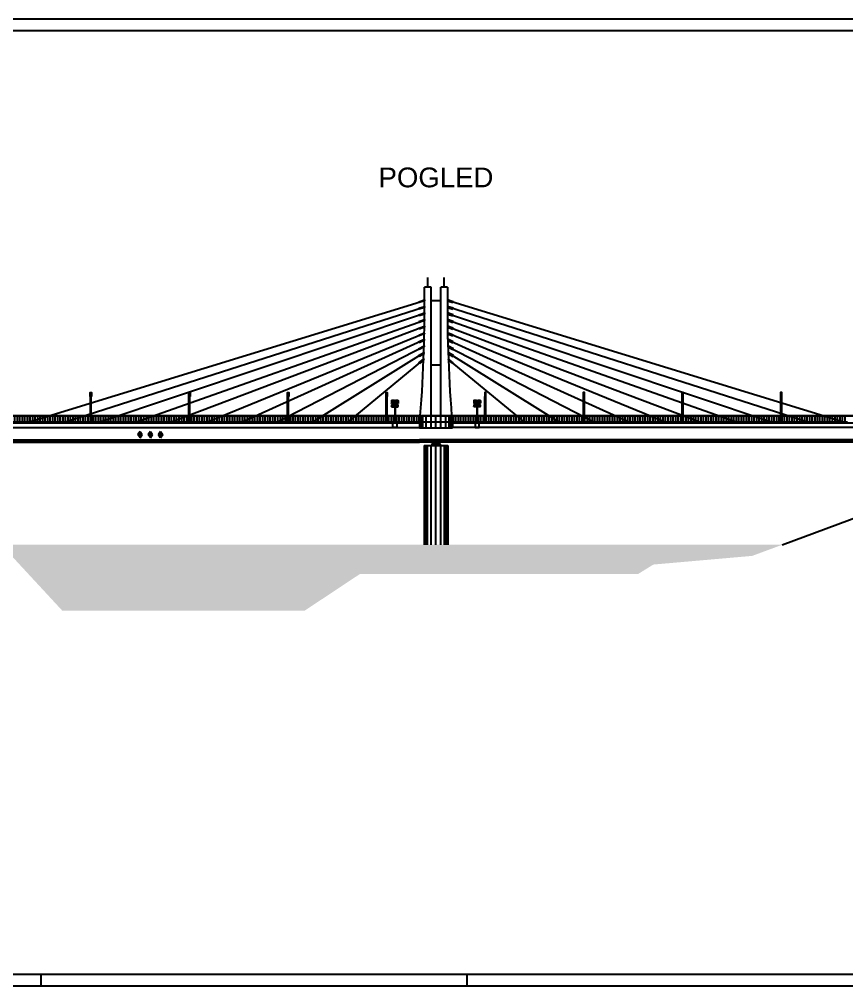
# Model space of a CAD drawing. Header units: millimetres. Extents: x -220 to 29575, y 35 to 21697.
# Drawn here: x 9816 to 22400, y 6997 to 21697 of the extents above; entities that cross this region are included whole.
import ezdxf

# ---------------------------------------------------------------- set-up
doc = ezdxf.new("R2010")
doc.units = ezdxf.units.MM
doc.header["$LTSCALE"] = 350
doc.header["$MEASUREMENT"] = 0
for name, color, linetype in [('BETON', 7, 'Continuous'), ('BETON tanko', 40, 'Continuous'), ('FILE', 8, 'Continuous'), ('Lezajevi', 8, 'Continuous'), ('POM', 9, 'Continuous'), ('SRAFURA', 8, 'Continuous'), ('Tekst', 3, 'Continuous'), ('Užad', 2, 'Continuous')]:
    doc.layers.add(name, color=color, linetype=linetype)
doc.styles.get("Standard").update_dxf_attribs({"font": 'ARIAL.TTF'})

# ---------------------------------------------------------------- blocks, each defined once
blk = doc.blocks.new('A$C164337F3')
at = {"layer": 'POM'}
for p, q in [((38, 0), (38, 87)), ((76, 0), (76, 87)), ((114, 0), (114, 87)), ((152, 0), (152, 87)), ((190, 0), (190, 87)), ((228, 0), (228, 87)), ((267, 0), (267, 87)), ((305, 0), (305, 87)), ((343, 0), (343, 87)), ((381, 0), (381, 87)), ((419, 0), (419, 87)), ((457, 0), (457, 87))]:
    blk.add_line(p, q, dxfattribs=at)
blk = doc.blocks.new('A$C133E7977')
at = {"layer": 'POM'}
for p, q in [((0, 18), (495, 18)), ((0, 15), (495, 15)), ((495, 0), (495, 105)), ((500, 0), (500, 105))]:
    blk.add_line(p, q, dxfattribs=at)
at = {"layer": 'SRAFURA'}
blk.add_blockref('A$C164337F3', (0, 18), dxfattribs=at)
blk = doc.blocks.new('A$C72ED04D8')
at = {"layer": 'SRAFURA'}
for p in [(0, 0), (500, 0), (1000, 0)]:
    blk.add_blockref('A$C133E7977', p, dxfattribs=at)
blk = doc.blocks.new('A$C49D84F91')
at = {"layer": 'POM'}
for p, q in [((-500, 0), (-500, 105)), ((-495, 0), (-495, 105)), ((-495, 18), (0, 18)), ((-495, 15), (0, 15))]:
    blk.add_line(p, q, dxfattribs=at)
at = {"layer": 'SRAFURA'}
blk.add_blockref('A$C164337F3', (-495, 18), dxfattribs=at)
blk = doc.blocks.new('A$C38323F23')
at = {"layer": 'Lezajevi'}
for p, q in [((-63, 43), (-69, 50)), ((-69, 50), (70, 50)), ((0, 20), (-65, 20)), ((-65, 20), (-65, 0)), ((-65, 0), (65, 0)), ((-58, 43), (-63, 43)), ((-58, 43), (-62, 43)), ((-58, 43), (-58, 39)), ((-58, 43), (58, 43)), ((-58, 39), (58, 39)), ((-58, 25), (-58, 20)), ((-58, 25), (58, 25)), ((-54, 25), (-54, 39)), ((65, 20), (0, 20)), ((54, 25), (54, 39)), ((58, 43), (58, 39)), ((58, 43), (63, 43)), ((58, 25), (58, 20)), ((59, 43), (63, 43)), ((63, 43), (70, 50)), ((65, 20), (65, 0))]:
    blk.add_line(p, q, dxfattribs=at)
blk = doc.blocks.new('A$C10FF7760')
at = {"layer": 'POM'}
for p, q in [((-10, 110), (-10, 400)), ((-10, 400), (5, 400)), ((-10, 399), (5, 399)), ((-10, 398), (5, 398)), ((5, 110), (5, 400)), ((-10, 18), (-10, 105)), ((-10, 0), (-10, 15)), ((5, 18), (5, 105)), ((5, 0), (5, 15))]:
    blk.add_line(p, q, dxfattribs=at)
for points in [[(7, 400), (-12, 400), (-12, 460), (7, 460)], [(-10, 457), (5, 457), (5, 402), (-10, 402)]]:
    blk.add_lwpolyline(points, close=True, dxfattribs=at)
blk = doc.blocks.new('A$C4B293D77')
at = {"layer": 'POM'}
for p, q in [((-28, 7), (-28, 3)), ((-28, 5), (-28, 0)), ((-28, 5), (-28, 5)), ((-28, 5), (-28, 0)), ((-27, 3), (-28, 3)), ((-12, 0), (-28, 0)), ((-13, 0), (-28, 0)), ((-27, 7), (-25, 7)), ((-27, 7), (-27, 3)), ((-25, 7), (-25, 7)), ((-13, 7), (-15, 7)), ((-15, 7), (-15, 7)), ((-13, 7), (-13, 3)), ((-13, 7), (-13, 3)), ((-13, 5), (-12, 5)), ((-13, 5), (-13, 0)), ((-13, 3), (-13, 3)), ((-12, 5), (-12, 0))]:
    blk.add_line(p, q, dxfattribs=at)
for points in [[(-36, 24), (-36, 24), (-36, 7), (-36, 7)], [(-36, 7), (-5, 7), (-5, 23), (-36, 23)], [(-4, 24), (-5, 24), (-5, 7), (-4, 7)]]:
    blk.add_lwpolyline(points, close=True, dxfattribs=at)
blk = doc.blocks.new('A$C1A1A1EF3')
at = {"layer": 'POM'}
for p, q in [((-45, 6), (-45, 39)), ((-44, 40), (-34, 40)), ((-44, 4), (-44, 3)), ((-44, 4), (-44, 3)), ((-34, 4), (-44, 4)), ((-44, 3), (-41, 0)), ((-44, 3), (-41, 0)), ((-41, 0), (-4, 0)), ((-41, 0), (-4, 0)), ((-40, 4), (-35, 0)), ((-34, 40), (-39, 40)), ((-34, 5), (-39, 5)), ((-6, 40), (-11, 40)), ((-11, 40), (-2, 40)), ((-6, 5), (-11, 5)), ((-2, 4), (-11, 4)), ((-5, 4), (-10, 0)), ((-1, 3), (-4, 0)), ((-1, 3), (-4, 0)), ((-1, 4), (-1, 3)), ((-1, 4), (-1, 3)), ((0, 39), (0, 6))]:
    blk.add_line(p, q, dxfattribs=at)
for points in [[(-34, 42), (-11, 42), (-11, 40), (-34, 40)], [(-34, 3), (-11, 3), (-11, 5), (-34, 5)], [(-32, 30), (-13, 30), (-13, 13), (-32, 13)]]:
    blk.add_lwpolyline(points, close=True, dxfattribs=at)
for centre, start, end in [((-43, 39), 99.1179, 170.8821), ((-43, 6), 189.1179, 260.8821), ((-2, 39), 9.1179, 80.8821), ((-2, 6), 279.1179, 350.8821)]:
    blk.add_arc(centre, 1.81, start, end, dxfattribs=at)

msp = doc.modelspace()

# ---------------------------------------------------------------- hatches: boundary and pattern name
at = {"layer": 'POM'}
for points in [[(11653, 15417), (11653, 15341), (11628, 15379)], [(11965, 15341), (11965, 15417), (11990, 15379)]]:
    msp.add_hatch(color=256, dxfattribs=at).paths.add_polyline_path(points)
h = msp.add_hatch(dxfattribs=at)
h.set_pattern_fill('DOTS', color=256, scale=62.4, style=0)
h.set_pattern_definition([(0, (5553.1577, 236.869), (1.95, 3.9), [0, -3.9])])
h.paths.add_polyline_path([(11809, 15341), (11834, 15379), (11809, 15417), (11784, 15379)])
at = {"layer": 'SRAFURA'}
h = msp.add_hatch(color=256, dxfattribs=at)
h.paths.add_polyline_path([(15980, 17430), (15980, 17414), (15896, 17388), (15892, 17402)])
h.paths.add_polyline_path([(15980, 17214), (15897, 17186), (15892, 17200), (15980, 17230)])
h.paths.add_polyline_path([(15980, 17314), (15897, 17287), (15892, 17301), (15980, 17330)])
h = msp.add_hatch(color=256, dxfattribs=at)
h.paths.add_polyline_path([(16326, 17430), (16326, 17414), (16410, 17388), (16414, 17402)])
h.paths.add_polyline_path([(16326, 17214), (16409, 17186), (16414, 17200), (16326, 17230)])
h.paths.add_polyline_path([(16326, 17314), (16409, 17287), (16414, 17301), (16326, 17330)])
h = msp.add_hatch(color=256, dxfattribs=at)
h.paths.add_polyline_path([(15972, 16713), (15895, 16674), (15888, 16687), (15972, 16730)])
h.paths.add_polyline_path([(15974, 16813), (15896, 16778), (15889, 16791), (15975, 16830)])
h.paths.add_polyline_path([(15976, 16914), (15896, 16881), (15890, 16895), (15977, 16930)])
h.paths.add_polyline_path([(15978, 17014), (15897, 16983), (15891, 16997), (15978, 17030)])
h.paths.add_polyline_path([(15979, 17114), (15897, 17085), (15892, 17099), (15979, 17130)])
h = msp.add_hatch(color=256, dxfattribs=at)
h.paths.add_polyline_path([(16335, 16713), (16411, 16674), (16418, 16687), (16334, 16730)])
h.paths.add_polyline_path([(16332, 16813), (16411, 16778), (16417, 16791), (16332, 16830)])
h.paths.add_polyline_path([(16330, 16914), (16410, 16881), (16416, 16895), (16330, 16930)])
h.paths.add_polyline_path([(16328, 17014), (16410, 16983), (16415, 16997), (16328, 17030)])
h.paths.add_polyline_path([(16327, 17114), (16409, 17085), (16414, 17099), (16327, 17130)])
h = msp.add_hatch(color=256, dxfattribs=at)
h.paths.add_polyline_path([(15965, 16512), (15901, 16459), (15891, 16470), (15966, 16532)])
h.paths.add_polyline_path([(15968, 16613), (15896, 16568), (15888, 16581), (15969, 16631)])
h = msp.add_hatch(color=256, dxfattribs=at)
h.paths.add_polyline_path([(16342, 16512), (16406, 16459), (16415, 16470), (16341, 16532)])
h.paths.add_polyline_path([(16338, 16613), (16410, 16568), (16418, 16581), (16337, 16631)])
at = {"layer": 'Užad'}
h = msp.add_hatch(dxfattribs=at)
h.set_pattern_fill('DOTS', color=256, scale=250, style=0)
h.paths.add_polyline_path([(14155, 13704), (9542, 13704), (10470, 12701), (14155, 12701)])
h = msp.add_hatch(dxfattribs=at)
h.set_pattern_fill('DOTS', color=256, scale=250, style=0)
h.paths.add_polyline_path([(17115, 13261), (17115, 13704), (14155, 13704), (14155, 12701), (14999, 13261)])
h = msp.add_hatch(dxfattribs=at)
h.set_pattern_fill('DOTS', color=256, scale=250, style=0)
h.paths.add_polyline_path([(17115, 13261), (19230, 13261), (19459, 13403), (20963, 13535), (21420, 13704), (17115, 13704)])

# ---------------------------------------------------------------- linework, layer by layer
at = {"layer": 'BETON'}
msp.add_line((21420, 13704), (23516, 14482), dxfattribs=at)
for points in [[(2155, 6997), (29575, 6997), (29575, 21697), (2155, 21697)], [(3030, 7172), (29400, 7172), (29400, 21522), (3030, 21522)]]:
    msp.add_lwpolyline(points, close=True, dxfattribs=at)
at = {"layer": 'BETON tanko'}
for p, q in [((16028, 17622), (16028, 17772)), ((16278, 17622), (16278, 17772)), ((5171, 15488), (15903, 15488)), ((8576, 15558), (15903, 15558)), ((15903, 15567), (15903, 15478)), ((16403, 15567), (15903, 15567)), ((16403, 15478), (15903, 15478)), ((16403, 15567), (16403, 15478)), ((16403, 15558), (25403, 15558)), ((25403, 15488), (16403, 15488)), ((7603, 15263), (15903, 15263)), ((24703, 15263), (15903, 15263)), ((15973, 15213), (15973, 13704)), ((15973, 15213), (16333, 15213)), ((16333, 15213), (16333, 13704))]:
    msp.add_line(p, q, dxfattribs=at)
for points in [[(15558, 15488), (15498, 15488), (15498, 15558), (15558, 15558)], [(16748, 15488), (16808, 15488), (16808, 15558), (16748, 15558)]]:
    msp.add_lwpolyline(points, close=True, dxfattribs=at)
at = {"layer": 'FILE'}
for p, q in [((10150, 6997), (10150, 7172)), ((16625, 6997), (16625, 7172))]:
    msp.add_line(p, q, dxfattribs=at)
at = {"layer": 'POM'}
for p, q in [((15478, 15858), (15578, 15858)), ((15478, 15851), (15478, 15858)), ((15478, 15851), (15578, 15851)), ((15478, 15808), (15525, 15808)), ((15478, 15801), (15478, 15808)), ((15478, 15801), (15525, 15801)), ((15525, 15851), (15525, 15673)), ((15532, 15851), (15532, 15673)), ((15532, 15808), (15578, 15808)), ((15532, 15801), (15578, 15801)), ((15578, 15858), (15578, 15851)), ((15578, 15801), (15578, 15808)), ((16828, 15858), (16728, 15858)), ((16728, 15858), (16728, 15851)), ((16828, 15851), (16728, 15851)), ((16728, 15801), (16728, 15808)), ((16775, 15808), (16728, 15808)), ((16775, 15801), (16728, 15801)), ((16775, 15851), (16775, 15673)), ((16782, 15851), (16782, 15673)), ((16828, 15808), (16782, 15808)), ((16828, 15801), (16782, 15801)), ((16828, 15851), (16828, 15858)), ((16828, 15801), (16828, 15808)), ((6481, 15668), (15520, 15668)), ((6491, 15663), (15520, 15663)), ((15519, 15576), (15519, 15663)), ((15520, 15668), (15525, 15673)), ((15520, 15668), (15520, 15561)), ((15520, 15668), (15536, 15668)), ((15525, 15673), (15532, 15673)), ((15532, 15673), (15536, 15668)), ((15536, 15668), (15536, 15561)), ((15536, 15668), (27953, 15668)), ((15536, 15663), (16770, 15663)), ((15557, 15576), (15557, 15663)), ((15595, 15576), (15595, 15663)), ((15633, 15576), (15633, 15663)), ((15671, 15576), (15671, 15663)), ((15709, 15576), (15709, 15663)), ((15747, 15576), (15747, 15663)), ((15785, 15576), (15785, 15663)), ((15823, 15576), (15823, 15663)), ((15861, 15576), (15861, 15663)), ((15899, 15576), (15899, 15663)), ((15913, 15567), (15913, 15663)), ((15918, 15567), (15918, 15663)), ((15929, 15576), (15929, 15663)), ((15954, 15576), (15954, 15663)), ((16005, 15576), (16005, 15663)), ((16153, 15576), (16153, 15663)), ((16301, 15576), (16301, 15663)), ((16352, 15576), (16352, 15663)), ((16377, 15576), (16377, 15663)), ((16388, 15567), (16388, 15663)), ((16393, 15567), (16393, 15663)), ((16418, 15576), (16418, 15663)), ((16456, 15576), (16456, 15663)), ((16494, 15576), (16494, 15663)), ((16532, 15576), (16532, 15663)), ((16570, 15576), (16570, 15663)), ((16609, 15576), (16609, 15663)), ((16647, 15576), (16647, 15663)), ((16685, 15576), (16685, 15663)), ((16723, 15576), (16723, 15663)), ((16761, 15576), (16761, 15663)), ((16775, 15673), (16770, 15668)), ((16770, 15668), (16770, 15561)), ((16782, 15673), (16775, 15673)), ((16786, 15668), (16782, 15673)), ((16786, 15668), (16786, 15561)), ((16786, 15663), (25583, 15663)), ((16799, 15576), (16799, 15663)), ((16837, 15576), (16837, 15663)), ((16875, 15576), (16875, 15663)), ((15481, 15576), (15519, 15576)), ((15481, 15573), (15517, 15573)), ((15512, 15565), (15520, 15578)), ((15512, 15561), (15512, 15565)), ((15545, 15565), (15536, 15578)), ((15538, 15576), (15913, 15576)), ((15540, 15573), (15913, 15573)), ((15545, 15561), (15545, 15565)), ((15550, 15558), (15550, 15561)), ((15915, 15478), (15915, 15567)), ((15918, 15576), (16388, 15576)), ((15918, 15573), (16388, 15573)), ((15929, 15478), (15929, 15567)), ((15954, 15478), (15954, 15567)), ((16005, 15478), (16005, 15567)), ((16079, 15478), (16079, 15567)), ((16153, 15478), (16153, 15567)), ((16227, 15478), (16227, 15567)), ((16301, 15478), (16301, 15567)), ((16352, 15478), (16352, 15567)), ((16377, 15478), (16377, 15567)), ((16392, 15478), (16392, 15567)), ((16393, 15576), (16769, 15576)), ((16393, 15573), (16767, 15573)), ((16756, 15558), (16756, 15561)), ((16762, 15565), (16770, 15578)), ((16762, 15561), (16762, 15565)), ((16795, 15565), (16786, 15578)), ((16788, 15576), (16913, 15576)), ((16790, 15573), (16913, 15573)), ((16795, 15561), (16795, 15565)), ((7603, 15298), (15903, 15298)), ((11653, 15426), (11620, 15379)), ((11653, 15332), (11620, 15379)), ((11653, 15417), (11628, 15379)), ((11653, 15341), (11628, 15379)), ((11653, 15426), (11686, 15379)), ((11653, 15417), (11653, 15341)), ((11653, 15417), (11678, 15379)), ((11653, 15341), (11678, 15379)), ((11653, 15332), (11686, 15379)), ((11809, 15426), (11776, 15379)), ((11809, 15332), (11776, 15379)), ((11809, 15417), (11784, 15379)), ((11809, 15341), (11784, 15379)), ((11809, 15426), (11842, 15379)), ((11809, 15417), (11834, 15379)), ((11809, 15332), (11842, 15379)), ((11809, 15341), (11834, 15379)), ((11965, 15426), (11932, 15379)), ((11965, 15332), (11932, 15379)), ((11965, 15417), (11940, 15379)), ((11965, 15341), (11940, 15379)), ((11965, 15426), (11998, 15379)), ((11965, 15341), (11965, 15417)), ((11965, 15417), (11990, 15379)), ((11965, 15341), (11990, 15379)), ((11965, 15332), (11998, 15379)), ((24703, 15298), (15903, 15298)), ((7603, 15283), (15903, 15283)), ((24703, 15283), (15903, 15283)), ((15985, 13704), (15985, 15213)), ((16000, 13704), (16000, 15213)), ((16025, 13704), (16025, 15213)), ((16080, 13704), (16080, 15213)), ((16153, 13704), (16153, 15213)), ((16226, 13704), (16226, 15213)), ((16281, 13704), (16281, 15213)), ((16306, 13704), (16306, 15213)), ((16321, 13704), (16321, 15213))]:
    msp.add_line(p, q, dxfattribs=at)
for points in [[(15550, 15561), (15506, 15561), (15506, 15558), (15550, 15558)], [(16756, 15561), (16800, 15561), (16800, 15558), (16756, 15558)]]:
    msp.add_lwpolyline(points, dxfattribs=at)
at = {"layer": 'SRAFURA'}
for p, q in [((15892, 17402), (15980, 17430)), ((15896, 17388), (15892, 17402)), ((15980, 17414), (15896, 17388)), ((15980, 17430), (15980, 17414)), ((16414, 17402), (16326, 17430)), ((16326, 17430), (16326, 17414)), ((16326, 17414), (16410, 17388)), ((16410, 17388), (16414, 17402)), ((15892, 17301), (15980, 17330)), ((15897, 17287), (15892, 17301)), ((15892, 17200), (15980, 17230)), ((15897, 17186), (15892, 17200)), ((15980, 17314), (15897, 17287)), ((15980, 17214), (15897, 17186)), ((15980, 17330), (15980, 17314)), ((15980, 17230), (15980, 17214)), ((16326, 17330), (16326, 17314)), ((16414, 17301), (16326, 17330)), ((16326, 17314), (16409, 17287)), ((16326, 17230), (16326, 17214)), ((16414, 17200), (16326, 17230)), ((16326, 17214), (16409, 17186)), ((16409, 17287), (16414, 17301)), ((16409, 17186), (16414, 17200)), ((15892, 17099), (15979, 17130)), ((15897, 17085), (15892, 17099)), ((15979, 17114), (15897, 17085)), ((15979, 17130), (15979, 17114)), ((16327, 17130), (16327, 17114)), ((16414, 17099), (16327, 17130)), ((16327, 17114), (16409, 17085)), ((16409, 17085), (16414, 17099)), ((15890, 16895), (15977, 16930)), ((15891, 16997), (15978, 17030)), ((15897, 16983), (15891, 16997)), ((15976, 16914), (15896, 16881)), ((15978, 17014), (15897, 16983)), ((15977, 16930), (15976, 16914)), ((15978, 17030), (15978, 17014)), ((16328, 17030), (16328, 17014)), ((16415, 16997), (16328, 17030)), ((16328, 17014), (16410, 16983)), ((16330, 16930), (16330, 16914)), ((16416, 16895), (16330, 16930)), ((16330, 16914), (16410, 16881)), ((16410, 16983), (16415, 16997)), ((15889, 16791), (15975, 16830)), ((15896, 16778), (15889, 16791)), ((15896, 16881), (15890, 16895)), ((15974, 16813), (15896, 16778)), ((15975, 16830), (15974, 16813)), ((16332, 16830), (16332, 16813)), ((16417, 16791), (16332, 16830)), ((16332, 16813), (16411, 16778)), ((16410, 16881), (16416, 16895)), ((16411, 16778), (16417, 16791)), ((15888, 16687), (15972, 16730)), ((15895, 16674), (15888, 16687)), ((15888, 16581), (15969, 16631)), ((15972, 16713), (15895, 16674)), ((15968, 16613), (15896, 16568)), ((15969, 16631), (15968, 16613)), ((15972, 16730), (15972, 16713)), ((16334, 16730), (16335, 16713)), ((16418, 16687), (16334, 16730)), ((16335, 16713), (16411, 16674)), ((16337, 16631), (16338, 16613)), ((16418, 16581), (16337, 16631)), ((16338, 16613), (16410, 16568)), ((16411, 16674), (16418, 16687)), ((15896, 16568), (15888, 16581)), ((15891, 16470), (15966, 16532)), ((15901, 16459), (15891, 16470)), ((15965, 16512), (15901, 16459)), ((15966, 16532), (15965, 16512)), ((16341, 16532), (16342, 16512)), ((16415, 16470), (16341, 16532)), ((16342, 16512), (16406, 16459)), ((16406, 16459), (16415, 16470)), ((16410, 16568), (16418, 16581))]:
    msp.add_line(p, q, dxfattribs=at)
at = {"layer": 'Užad'}
for p, q in [((16078, 17622), (15978, 17622)), ((16078, 15567), (16078, 17622)), ((16228, 15567), (16228, 17622)), ((16328, 17622), (16228, 17622)), ((9920, 15558), (15980, 17422)), ((16078, 17422), (16228, 17422)), ((16078, 17422), (16228, 17422)), ((22386, 15558), (16326, 17422)), ((10466, 15558), (15980, 17322)), ((15980, 17222), (11011, 15558)), ((21841, 15558), (16326, 17322)), ((16326, 17222), (21296, 15558)), ((11555, 15558), (15979, 17122)), ((20751, 15558), (16327, 17122)), ((15978, 17022), (12099, 15558)), ((12641, 15558), (15977, 16922)), ((16328, 17022), (20208, 15558)), ((19665, 15558), (16330, 16922)), ((15974, 16822), (13183, 15558)), ((16332, 16822), (19124, 15558)), ((15972, 16722), (13723, 15558)), ((15969, 16622), (14261, 15558)), ((16335, 16722), (18584, 15558)), ((16338, 16622), (18045, 15558)), ((15965, 16522), (14797, 15558)), ((16341, 16522), (17510, 15558)), ((16078, 16442), (16228, 16442))]:
    msp.add_line(p, q, dxfattribs=at)
for centre, start, end in [((-5020, 17320), 355.4866, 0.8225), ((37326, 17320), 179.1775, 184.5134), ((-5020, 17320), 355.2348, 355.4084), ((37326, 17320), 184.5916, 184.7652), ((-5020, 17320), 355.2112, 355.2266), ((37326, 17320), 184.7735, 184.7888)]:
    msp.add_arc(centre, 21000, start, end, dxfattribs=at)

# ---------------------------------------------------------------- block references
at = {"layer": 'POM'}
for name, p in [('A$C10FF7760', (10906, 15558)), ('A$C10FF7760', (12406, 15558)), ('A$C10FF7760', (13906, 15558)), ('A$C10FF7760', (15406, 15558)), ('A$C1A1A1EF3', (15578, 15858)), ('A$C1A1A1EF3', (16828, 15858)), ('A$C4B293D77', (15578, 15808)), ('A$C4B293D77', (16828, 15808)), ('A$C38323F23', (16153, 15213))]:
    msp.add_blockref(name, p, dxfattribs=at)
at = {"layer": 'POM', "xscale": -1}
for name, p in [('A$C1A1A1EF3', (15478, 15858)), ('A$C10FF7760', (16901, 15558)), ('A$C10FF7760', (18401, 15558)), ('A$C10FF7760', (19901, 15558)), ('A$C10FF7760', (21401, 15558)), ('A$C4B293D77', (15478, 15808))]:
    msp.add_blockref(name, p, dxfattribs=at)
at = {"layer": 'POM', "extrusion": (0, 0, -1), "zscale": -1}
for name, p in [('A$C1A1A1EF3', (-16728, 15858)), ('A$C4B293D77', (-16728, 15808))]:
    msp.add_blockref(name, p, dxfattribs=at)
at = {"layer": 'SRAFURA'}
for name, p in [('A$C133E7977', (9481, 15558)), ('A$C133E7977', (9981, 15558)), ('A$C72ED04D8', (10481, 15558)), ('A$C72ED04D8', (11981, 15558)), ('A$C72ED04D8', (13481, 15558)), ('A$C133E7977', (14981, 15558)), ('A$C49D84F91', (17413, 15558)), ('A$C49D84F91', (17913, 15558)), ('A$C49D84F91', (18413, 15558)), ('A$C49D84F91', (18913, 15558)), ('A$C49D84F91', (19413, 15558)), ('A$C49D84F91', (19913, 15558)), ('A$C49D84F91', (20413, 15558)), ('A$C49D84F91', (20913, 15558)), ('A$C49D84F91', (21413, 15558)), ('A$C49D84F91', (21913, 15558)), ('A$C49D84F91', (22413, 15558))]:
    msp.add_blockref(name, p, dxfattribs=at)

# ---------------------------------------------------------------- texts
at = {"layer": 'Tekst', "insert": (16153, 19442), "char_height": 300, "width": 11564.87, "attachment_point": 2}
msp.add_mtext('{\\fArial|b0|i0|c238|p34;POGLED}', dxfattribs=at)

doc.saveas('drawing.dxf')
